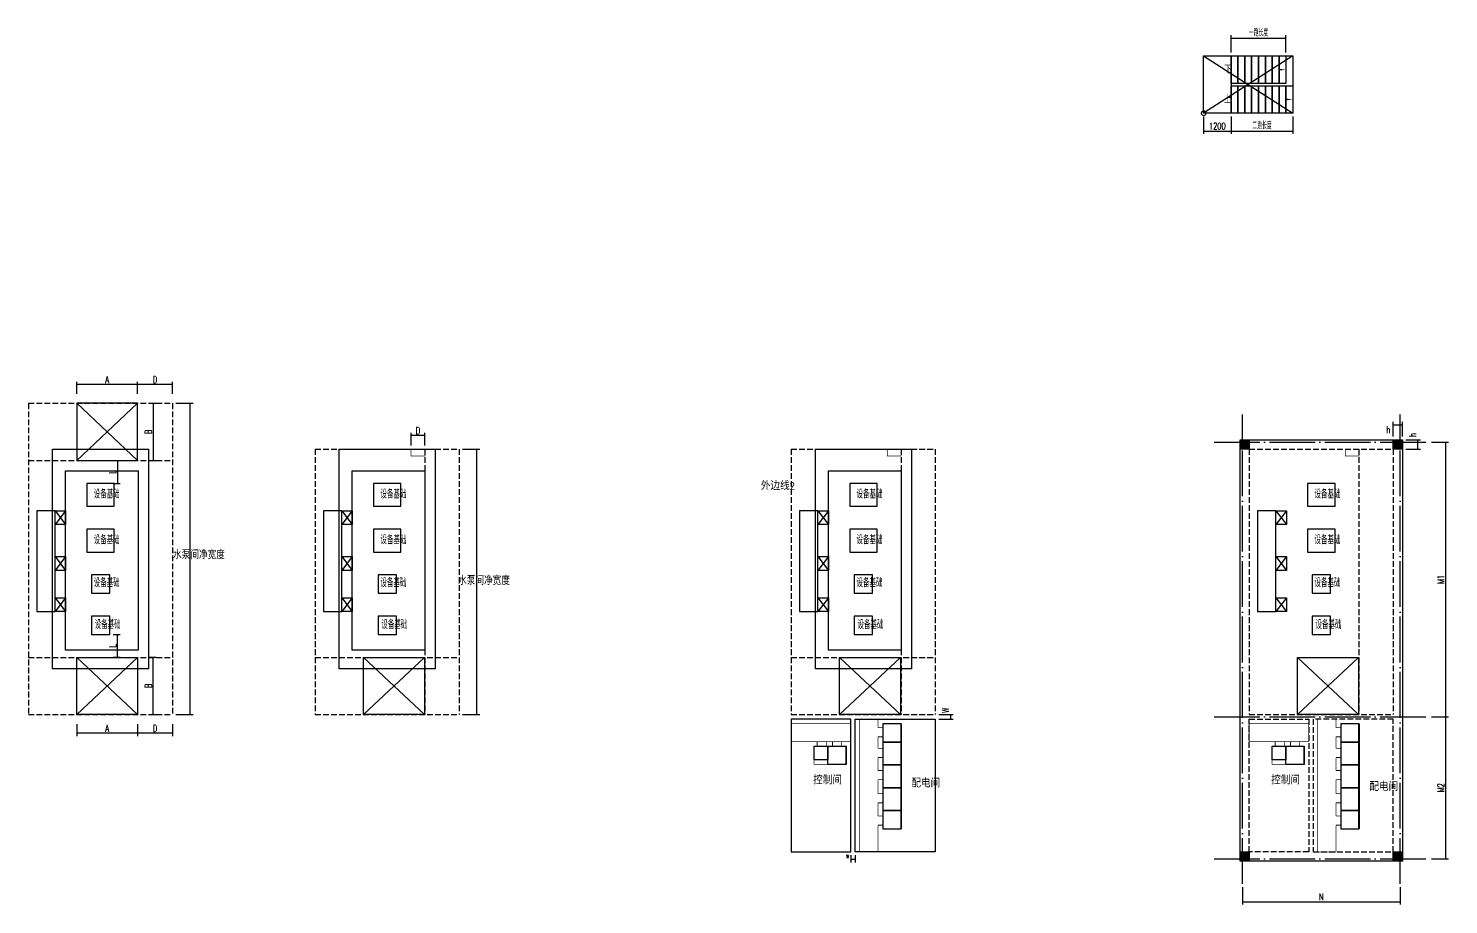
# Model space of a CAD drawing. Header units: millimetres. Extents: x 1742399 to 4898386, y 2481636 to 5226310.
# Drawn here: x 2489172 to 2551280, y 2655277 to 2693563 of the extents above; entities that cross this region are included whole.
import ezdxf

# ---------------------------------------------------------------- set-up
doc = ezdxf.new("R2010")
doc.units = ezdxf.units.MM
doc.header["$LTSCALE"] = 1000
doc.linetypes.add('DASH', pattern=[0.35, 0.25, -0.1])
doc.linetypes.add('DOTE', pattern=[2.42, 2, -0.2, 0.02, -0.2])
for name, color, linetype in [('COLUMN', 4, 'Continuous'), ('DOTE', 1, 'DOTE'), ('E-电缆沟', 2, 'Continuous'), ('E-箱柜', 3, 'Continuous'), ('JD-设备', 1, 'Continuous'), ('PUB_DIM', 3, 'Continuous'), ('STAIR', 2, 'Continuous'), ('YHG_填充', 8, 'Continuous'), ('YHJ_剖面_梁板', 4, 'Continuous'), ('YHJ_引出、索引', 3, 'Continuous'), ('YHJ_立面_墙线中', 2, 'Continuous'), ('剖面_临时开挖放坡线', 4, 'Continuous'), ('控制间轮廓', 7, 'Continuous'), ('电缆沟', 7, 'Continuous'), ('轮廓线', 2, 'Continuous'), ('配电间轮廓', 7, 'Continuous')]:
    doc.layers.add(name, color=color, linetype=linetype)
doc.layers.add('管', color=1, linetype='Continuous', lineweight=30)
doc.styles.add('_TCH_DIM', font='SIMPLEX', dxfattribs={"bigfont": 'GBCBIG'})
doc.styles.add('_TCH_DIM_T3', font='SIMPLEX', dxfattribs={"width": 0.705882, "bigfont": 'GBCBIG'})
doc.styles.add('tssdeng', font='tssdeng.shx', dxfattribs={"width": 0.7, "bigfont": 'hztxt.shx'})
doc.dimstyles.new('_TCH_ARCH&&50', dxfattribs={"dimtxt": 148.75, "dimasz": 50, "dimexe": 125, "dimexo": 150, "dimgap": 63.125, "dimtad": 1, "dimdec": 0, "dimzin": 0, "dimdsep": 46, "dimtxsty": '_TCH_DIM_T3', "dimblk": 'ARCHTICK', "dimcen": 0.09, "dimclrt": 7, "dimazin": 2, "dimtfac": 1, "dimtdec": 0, "dimtix": 1, "dimtmove": 2, "dimatfit": 3, "dimfxl": 75, "dimtolj": 1, "dimtzin": 0, "dimarcsym": 0})

# ---------------------------------------------------------------- blocks, each defined once
blk = doc.blocks.new('_ArchTick')
at = {"color": 0, "linetype": 'ByBlock', "const_width": 0.4}
blk.add_lwpolyline([(-0.5, -0.5), (0.5, 0.5)], dxfattribs=at)
blk = doc.blocks.new('*D886')
at = {"layer": 'Defpoints', "color": 0, "transparency": 16777216}
for p in [(2492726, 2667081), (2493066, 2667081), (2492726, 2666081)]:
    blk.add_point(p, dxfattribs=at)
at = {"layer": 'PUB_DIM', "color": 0, "lineweight": -2, "transparency": 16777216}
for p, q in [((2492876, 2667081), (2493191, 2667081)), ((2493066, 2666081), (2493066, 2667081)), ((2492876, 2666081), (2493191, 2666081))]:
    blk.add_line(p, q, dxfattribs=at)
at = {"layer": 'PUB_DIM', "color": 0, "lineweight": -2, "transparency": 16777216, "xscale": 50, "yscale": 50, "zscale": 50}
for p, rotation in [((2493066, 2667081), 90), ((2493066, 2666081), 270)]:
    blk.add_blockref('_ArchTick', p, dxfattribs=dict(at, rotation=rotation))
at = {"layer": 'PUB_DIM', "color": 7, "transparency": 16777216, "insert": (2492853, 2666581), "char_height": 300, "width": 60, "attachment_point": 5, "rotation": 90, "style": '_TCH_DIM_T3'}
blk.add_mtext('\\A1;L', dxfattribs=at)
blk = doc.blocks.new('*D887')
at = {"layer": 'Defpoints', "color": 0, "transparency": 16777216}
for p in [(2494291, 2666081), (2494631, 2666081), (2494291, 2663581)]:
    blk.add_point(p, dxfattribs=at)
at = {"layer": 'PUB_DIM', "color": 0, "lineweight": -2, "transparency": 16777216}
for p, q in [((2494441, 2666081), (2494756, 2666081)), ((2494631, 2663581), (2494631, 2666081)), ((2494441, 2663581), (2494756, 2663581))]:
    blk.add_line(p, q, dxfattribs=at)
at = {"layer": 'PUB_DIM', "color": 0, "lineweight": -2, "transparency": 16777216, "xscale": 50, "yscale": 50, "zscale": 50}
for p, rotation in [((2494631, 2666081), 90), ((2494631, 2663581), 270)]:
    blk.add_blockref('_ArchTick', p, dxfattribs=dict(at, rotation=rotation))
at = {"layer": 'PUB_DIM', "color": 7, "transparency": 16777216, "insert": (2494418, 2664831), "char_height": 300, "width": 60, "attachment_point": 5, "rotation": 90, "style": '_TCH_DIM_T3'}
blk.add_mtext('\\A1;B ', dxfattribs=at)
blk = doc.blocks.new('*D884')
at = {"layer": 'Defpoints', "color": 0, "transparency": 16777216}
for p in [(2493949, 2663314), (2495472, 2663314), (2493949, 2662764)]:
    blk.add_point(p, dxfattribs=at)
at = {"layer": 'PUB_DIM', "color": 0, "lineweight": -2, "transparency": 16777216}
for p, q in [((2493949, 2663164), (2493949, 2662639)), ((2495472, 2662764), (2493949, 2662764)), ((2495472, 2663164), (2495472, 2662639))]:
    blk.add_line(p, q, dxfattribs=at)
at = {"layer": 'PUB_DIM', "color": 0, "lineweight": -2, "transparency": 16777216, "xscale": 50, "yscale": 50, "zscale": 50}
for p, rotation in [((2493949, 2662764), 180.0000000000526), ((2495472, 2662764), 5.259792601464142e-11)]:
    blk.add_blockref('_ArchTick', p, dxfattribs=dict(at, rotation=rotation))
at = {"layer": 'PUB_DIM', "color": 7, "transparency": 16777216, "insert": (2494710, 2662977), "char_height": 300, "width": 262.18, "attachment_point": 5, "style": '_TCH_DIM_T3'}
blk.add_mtext('\\A1;D', dxfattribs=at)
blk = doc.blocks.new('*D885')
at = {"layer": 'Defpoints', "color": 0, "transparency": 16777216}
for p in [(2491286, 2663314), (2493949, 2663314), (2491286, 2662764)]:
    blk.add_point(p, dxfattribs=at)
at = {"layer": 'PUB_DIM', "color": 0, "lineweight": -2, "transparency": 16777216}
for p, q in [((2491286, 2663164), (2491286, 2662639)), ((2493949, 2662764), (2491286, 2662764)), ((2493949, 2663164), (2493949, 2662639))]:
    blk.add_line(p, q, dxfattribs=at)
at = {"layer": 'PUB_DIM', "color": 0, "lineweight": -2, "transparency": 16777216, "xscale": 50, "yscale": 50, "zscale": 50}
for p, rotation in [((2491286, 2662764), 180.0000000000201), ((2493949, 2662764), 2.006395050102583e-11)]:
    blk.add_blockref('_ArchTick', p, dxfattribs=dict(at, rotation=rotation))
at = {"layer": 'PUB_DIM', "color": 7, "transparency": 16777216, "insert": (2492617, 2662977), "char_height": 300, "width": 262.18, "attachment_point": 5, "style": '_TCH_DIM_T3'}
blk.add_mtext('\\A1;A', dxfattribs=at)
blk = doc.blocks.new('*D888')
at = {"layer": 'Defpoints', "color": 0, "transparency": 16777216}
for p in [(2492726, 2674681), (2492726, 2673681), (2493066, 2673681)]:
    blk.add_point(p, dxfattribs=at)
at = {"layer": 'PUB_DIM', "color": 0, "lineweight": -2, "transparency": 16777216}
for p, q in [((2492876, 2674681), (2493191, 2674681)), ((2493066, 2674681), (2493066, 2673681)), ((2492876, 2673681), (2493191, 2673681))]:
    blk.add_line(p, q, dxfattribs=at)
at = {"layer": 'PUB_DIM', "color": 0, "lineweight": -2, "transparency": 16777216, "xscale": 50, "yscale": 50, "zscale": 50}
for p, rotation in [((2493066, 2674681), 90), ((2493066, 2673681), 270)]:
    blk.add_blockref('_ArchTick', p, dxfattribs=dict(at, rotation=rotation))
at = {"layer": 'PUB_DIM', "color": 7, "transparency": 16777216, "insert": (2492853, 2674181), "char_height": 300, "width": 60, "attachment_point": 5, "rotation": 90, "style": '_TCH_DIM_T3'}
blk.add_mtext('\\A1;L', dxfattribs=at)
blk = doc.blocks.new('*D889')
at = {"layer": 'Defpoints', "color": 0, "transparency": 16777216}
for p in [(2494291, 2677181), (2494291, 2674681), (2494631, 2674681)]:
    blk.add_point(p, dxfattribs=at)
at = {"layer": 'PUB_DIM', "color": 0, "lineweight": -2, "transparency": 16777216}
for p, q in [((2494441, 2677181), (2494756, 2677181)), ((2494631, 2677181), (2494631, 2674681)), ((2494441, 2674681), (2494756, 2674681))]:
    blk.add_line(p, q, dxfattribs=at)
at = {"layer": 'PUB_DIM', "color": 0, "lineweight": -2, "transparency": 16777216, "xscale": 50, "yscale": 50, "zscale": 50}
for p, rotation in [((2494631, 2677181), 90), ((2494631, 2674681), 270)]:
    blk.add_blockref('_ArchTick', p, dxfattribs=dict(at, rotation=rotation))
at = {"layer": 'PUB_DIM', "color": 7, "transparency": 16777216, "insert": (2494418, 2675931), "char_height": 300, "width": 60, "attachment_point": 5, "rotation": 90, "style": '_TCH_DIM_T3'}
blk.add_mtext('\\A1;B ', dxfattribs=at)
blk = doc.blocks.new('*D890')
at = {"layer": 'Defpoints', "color": 0, "transparency": 16777216}
for p in [(2493949, 2677997), (2493949, 2677447), (2495472, 2677447)]:
    blk.add_point(p, dxfattribs=at)
at = {"layer": 'PUB_DIM', "color": 0, "lineweight": -2, "transparency": 16777216}
for p, q in [((2493949, 2677597), (2493949, 2678122)), ((2495472, 2677997), (2493949, 2677997)), ((2495472, 2677597), (2495472, 2678122))]:
    blk.add_line(p, q, dxfattribs=at)
at = {"layer": 'PUB_DIM', "color": 0, "lineweight": -2, "transparency": 16777216, "xscale": 50, "yscale": 50, "zscale": 50}
for p, rotation in [((2493949, 2677997), 179.9999999999474), ((2495472, 2677997), 359.9999999999475)]:
    blk.add_blockref('_ArchTick', p, dxfattribs=dict(at, rotation=rotation))
at = {"layer": 'PUB_DIM', "color": 7, "transparency": 16777216, "insert": (2494710, 2678211), "char_height": 300, "width": 262.18, "attachment_point": 5, "style": '_TCH_DIM_T3'}
blk.add_mtext('\\A1;D', dxfattribs=at)
blk = doc.blocks.new('*D891')
at = {"layer": 'Defpoints', "color": 0, "transparency": 16777216}
for p in [(2491286, 2677997), (2491286, 2677447), (2493949, 2677447)]:
    blk.add_point(p, dxfattribs=at)
at = {"layer": 'PUB_DIM', "color": 0, "lineweight": -2, "transparency": 16777216}
for p, q in [((2491286, 2677597), (2491286, 2678122)), ((2493949, 2677997), (2491286, 2677997)), ((2493949, 2677597), (2493949, 2678122))]:
    blk.add_line(p, q, dxfattribs=at)
at = {"layer": 'PUB_DIM', "color": 0, "lineweight": -2, "transparency": 16777216, "xscale": 50, "yscale": 50, "zscale": 50}
for p, rotation in [((2491286, 2677997), 179.99999999998), ((2493949, 2677997), 359.9999999999799)]:
    blk.add_blockref('_ArchTick', p, dxfattribs=dict(at, rotation=rotation))
at = {"layer": 'PUB_DIM', "color": 7, "transparency": 16777216, "insert": (2492617, 2678211), "char_height": 300, "width": 262.18, "attachment_point": 5, "style": '_TCH_DIM_T3'}
blk.add_mtext('\\A1;A', dxfattribs=at)
blk = doc.blocks.new('*D892')
at = {"layer": 'Defpoints', "color": 0, "transparency": 16777216}
for p in [(2505910, 2675772), (2505910, 2675181), (2506510, 2675181)]:
    blk.add_point(p, dxfattribs=at)
at = {"layer": 'PUB_DIM', "color": 0, "lineweight": -2, "transparency": 16777216}
for p, q in [((2505910, 2675331), (2505910, 2675897)), ((2506510, 2675772), (2505910, 2675772)), ((2506510, 2675331), (2506510, 2675897))]:
    blk.add_line(p, q, dxfattribs=at)
at = {"layer": 'PUB_DIM', "color": 0, "lineweight": -2, "transparency": 16777216, "xscale": 50, "yscale": 50, "zscale": 50, "rotation": 180}
blk.add_blockref('_ArchTick', (2505910, 2675772), dxfattribs=at)
at = {"layer": 'PUB_DIM', "color": 0, "lineweight": -2, "transparency": 16777216, "xscale": 50, "yscale": 50, "zscale": 50}
blk.add_blockref('_ArchTick', (2506510, 2675772), dxfattribs=at)
at = {"layer": 'PUB_DIM', "color": 7, "transparency": 16777216, "insert": (2506210, 2675985), "char_height": 300, "width": 262.18, "attachment_point": 5, "style": '_TCH_DIM_T3'}
blk.add_mtext('\\A1;D', dxfattribs=at)
blk = doc.blocks.new('*D893')
at = {"layer": 'Defpoints', "color": 0, "transparency": 16777216}
for p in [(2495472, 2677181), (2496251, 2677181), (2495472, 2663581)]:
    blk.add_point(p, dxfattribs=at)
at = {"layer": 'PUB_DIM', "color": 0, "lineweight": -2, "transparency": 16777216}
for p, q in [((2495622, 2677181), (2496376, 2677181)), ((2496251, 2663581), (2496251, 2677181)), ((2495622, 2663581), (2496376, 2663581))]:
    blk.add_line(p, q, dxfattribs=at)
at = {"layer": 'PUB_DIM', "color": 0, "lineweight": -2, "transparency": 16777216, "xscale": 50, "yscale": 50, "zscale": 50}
for p, rotation in [((2496251, 2677181), 90), ((2496251, 2663581), 270)]:
    blk.add_blockref('_ArchTick', p, dxfattribs=dict(at, rotation=rotation))
blk = doc.blocks.new('*D894')
at = {"layer": 'Defpoints', "color": 0, "transparency": 16777216}
for p in [(2508010, 2675181), (2508788, 2675181), (2508010, 2663581)]:
    blk.add_point(p, dxfattribs=at)
at = {"layer": 'PUB_DIM', "color": 0, "lineweight": -2, "transparency": 16777216}
for p, q in [((2508160, 2675181), (2508913, 2675181)), ((2508788, 2663581), (2508788, 2675181)), ((2508160, 2663581), (2508913, 2663581))]:
    blk.add_line(p, q, dxfattribs=at)
at = {"layer": 'PUB_DIM', "color": 0, "lineweight": -2, "transparency": 16777216, "xscale": 50, "yscale": 50, "zscale": 50}
for p, rotation in [((2508788, 2675181), 90), ((2508788, 2663581), 270)]:
    blk.add_blockref('_ArchTick', p, dxfattribs=dict(at, rotation=rotation))
blk = doc.blocks.new('*D895')
at = {"layer": 'Defpoints', "color": 0, "transparency": 16777216}
for p in [(2528833, 2663581), (2528833, 2663381), (2529493, 2663381)]:
    blk.add_point(p, dxfattribs=at)
at = {"layer": 'PUB_DIM', "color": 0, "lineweight": -2, "transparency": 16777216}
for p, q in [((2528983, 2663581), (2529618, 2663581)), ((2528983, 2663381), (2529618, 2663381)), ((2529493, 2663581), (2529493, 2663381))]:
    blk.add_line(p, q, dxfattribs=at)
at = {"layer": 'PUB_DIM', "color": 0, "lineweight": -2, "transparency": 16777216, "xscale": 50, "yscale": 50, "zscale": 50}
for p, rotation in [((2529493, 2663581), 90), ((2529493, 2663381), 270)]:
    blk.add_blockref('_ArchTick', p, dxfattribs=dict(at, rotation=rotation))
at = {"layer": 'PUB_DIM', "color": 7, "transparency": 16777216, "insert": (2529280, 2663766), "char_height": 300, "width": 60, "attachment_point": 5, "rotation": 90, "style": '_TCH_DIM_T3'}
blk.add_mtext('\\A1;W ', dxfattribs=at)
blk = doc.blocks.new('werwqr')
at = {"layer": 'YHJ_剖面_梁板'}
h = blk.add_hatch(color=8, dxfattribs=at)
h.dxf.hatch_style = 1
h.paths.add_polyline_path([(2199479, 2638216), (2199479, 2638616), (2199079, 2638616), (2199079, 2638216)])
at = {"layer": 'COLUMN'}
blk.add_lwpolyline([(2199479, 2638216), (2199079, 2638216), (2199079, 2638616), (2199479, 2638616)], close=True, dxfattribs=at)
blk = doc.blocks.new('*D897')
at = {"layer": 'Defpoints', "color": 0, "transparency": 16777216}
for p in [(2549261, 2675581), (2549261, 2675181), (2549921, 2675181)]:
    blk.add_point(p, dxfattribs=at)
at = {"layer": 'PUB_DIM', "color": 0, "lineweight": -2, "transparency": 16777216}
for p, q in [((2549411, 2675581), (2550046, 2675581)), ((2549411, 2675181), (2550046, 2675181)), ((2549921, 2675581), (2549921, 2675181))]:
    blk.add_line(p, q, dxfattribs=at)
at = {"layer": 'PUB_DIM', "color": 0, "lineweight": -2, "transparency": 16777216, "xscale": 50, "yscale": 50, "zscale": 50}
for p, rotation in [((2549921, 2675581), 90), ((2549921, 2675181), 270)]:
    blk.add_blockref('_ArchTick', p, dxfattribs=dict(at, rotation=rotation))
at = {"layer": 'PUB_DIM', "color": 7, "transparency": 16777216, "insert": (2549708, 2675791), "char_height": 300, "width": 60, "attachment_point": 5, "rotation": 90, "style": '_TCH_DIM_T3'}
blk.add_mtext('\\A1;h ', dxfattribs=at)
blk = doc.blocks.new('*D898')
at = {"layer": 'Defpoints', "color": 0, "transparency": 16777216}
for p in [(2549261, 2676241), (2548861, 2675581), (2549261, 2675581)]:
    blk.add_point(p, dxfattribs=at)
at = {"layer": 'PUB_DIM', "color": 0, "lineweight": -2, "transparency": 16777216}
for p, q in [((2548861, 2675731), (2548861, 2676366)), ((2549261, 2675731), (2549261, 2676366)), ((2548861, 2676241), (2549261, 2676241))]:
    blk.add_line(p, q, dxfattribs=at)
at = {"layer": 'PUB_DIM', "color": 0, "lineweight": -2, "transparency": 16777216, "xscale": 50, "yscale": 50, "zscale": 50, "rotation": 180}
blk.add_blockref('_ArchTick', (2548861, 2676241), dxfattribs=at)
at = {"layer": 'PUB_DIM', "color": 0, "lineweight": -2, "transparency": 16777216, "xscale": 50, "yscale": 50, "zscale": 50}
blk.add_blockref('_ArchTick', (2549261, 2676241), dxfattribs=at)
at = {"layer": 'PUB_DIM', "color": 7, "transparency": 16777216, "insert": (2548650, 2676028), "char_height": 300, "width": 60, "attachment_point": 5, "style": '_TCH_DIM_T3'}
blk.add_mtext('\\A1;h ', dxfattribs=at)
blk = doc.blocks.new('*D899')
at = {"layer": 'Defpoints', "color": 0, "transparency": 16777216}
for p in [(2550377, 2675481), (2551155, 2675481), (2550377, 2663481)]:
    blk.add_point(p, dxfattribs=at)
at = {"layer": 'PUB_DIM', "color": 0, "lineweight": -2, "transparency": 16777216}
for p, q in [((2550527, 2675481), (2551280, 2675481)), ((2551155, 2663481), (2551155, 2675481)), ((2550527, 2663481), (2551280, 2663481))]:
    blk.add_line(p, q, dxfattribs=at)
at = {"layer": 'PUB_DIM', "color": 0, "lineweight": -2, "transparency": 16777216, "xscale": 50, "yscale": 50, "zscale": 50}
for p, rotation in [((2551155, 2675481), 90), ((2551155, 2663481), 270)]:
    blk.add_blockref('_ArchTick', p, dxfattribs=dict(at, rotation=rotation))
at = {"layer": 'PUB_DIM', "color": 7, "transparency": 16777216, "insert": (2550942, 2669481), "char_height": 300, "attachment_point": 5, "rotation": 90, "style": '_TCH_DIM_T3'}
blk.add_mtext('\\A1;M1', dxfattribs=at)
blk = doc.blocks.new('*D900')
at = {"layer": 'Defpoints', "color": 0, "transparency": 16777216}
for p in [(2550377, 2663481), (2551155, 2663481), (2550377, 2657281)]:
    blk.add_point(p, dxfattribs=at)
at = {"layer": 'PUB_DIM', "color": 0, "lineweight": -2, "transparency": 16777216}
for p, q in [((2550527, 2663481), (2551280, 2663481)), ((2551155, 2657281), (2551155, 2663481)), ((2550527, 2657281), (2551280, 2657281))]:
    blk.add_line(p, q, dxfattribs=at)
at = {"layer": 'PUB_DIM', "color": 0, "lineweight": -2, "transparency": 16777216, "xscale": 50, "yscale": 50, "zscale": 50}
for p, rotation in [((2551155, 2663481), 90), ((2551155, 2657281), 270)]:
    blk.add_blockref('_ArchTick', p, dxfattribs=dict(at, rotation=rotation))
at = {"layer": 'PUB_DIM', "color": 7, "transparency": 16777216, "insert": (2550942, 2660381), "char_height": 300, "attachment_point": 5, "rotation": 90, "style": '_TCH_DIM_T3'}
blk.add_mtext('\\A1;M2', dxfattribs=at)
blk = doc.blocks.new('*D901')
at = {"layer": 'Defpoints', "color": 0, "transparency": 16777216}
for p in [(2542261, 2656181), (2549161, 2656181), (2549161, 2655402)]:
    blk.add_point(p, dxfattribs=at)
at = {"layer": 'PUB_DIM', "color": 0, "lineweight": -2, "transparency": 16777216}
for p, q in [((2542261, 2656031), (2542261, 2655277)), ((2549161, 2656031), (2549161, 2655277)), ((2542261, 2655402), (2549161, 2655402))]:
    blk.add_line(p, q, dxfattribs=at)
at = {"layer": 'PUB_DIM', "color": 0, "lineweight": -2, "transparency": 16777216, "xscale": 50, "yscale": 50, "zscale": 50, "rotation": 180}
blk.add_blockref('_ArchTick', (2542261, 2655402), dxfattribs=at)
at = {"layer": 'PUB_DIM', "color": 0, "lineweight": -2, "transparency": 16777216, "xscale": 50, "yscale": 50, "zscale": 50}
blk.add_blockref('_ArchTick', (2549161, 2655402), dxfattribs=at)
at = {"layer": 'PUB_DIM', "color": 7, "transparency": 16777216, "insert": (2545711, 2655615), "char_height": 300, "attachment_point": 5, "style": '_TCH_DIM_T3'}
blk.add_mtext('\\A1;N', dxfattribs=at)
blk = doc.blocks.new('*D923')
at = {"layer": 'Defpoints', "color": 0, "transparency": 16777216}
for p in [(2525133, 2657581), (2525133, 2657241), (2525333, 2657581)]:
    blk.add_point(p, dxfattribs=at)
at = {"layer": 'PUB_DIM', "color": 0, "lineweight": -2, "transparency": 16777216}
for p, q in [((2525133, 2657431), (2525133, 2657116)), ((2525333, 2657241), (2525133, 2657241)), ((2525333, 2657431), (2525333, 2657116))]:
    blk.add_line(p, q, dxfattribs=at)
at = {"layer": 'PUB_DIM', "color": 0, "lineweight": -2, "transparency": 16777216, "xscale": 50, "yscale": 50, "zscale": 50}
for p, rotation in [((2525133, 2657241), 180.000000000667), ((2525333, 2657241), 6.669864660580059e-10)]:
    blk.add_blockref('_ArchTick', p, dxfattribs=dict(at, rotation=rotation))
at = {"layer": 'PUB_DIM', "color": 7, "transparency": 16777216, "insert": (2525000, 2657378), "char_height": 148.8, "attachment_point": 5, "style": '_TCH_DIM_T3'}
blk.add_mtext('\\A1;W', dxfattribs=at)
blk = doc.blocks.new('*U1035')
at = {"layer": 'STAIR'}
for points in [[(0, 2500), (1200, 2500), (1200, 0), (0, 0)], [(1200, 2500), (1500, 2500), (1500, 1300), (1200, 1300)], [(1500, 2500), (1800, 2500), (1800, 1300), (1500, 1300)], [(1800, 2500), (2100, 2500), (2100, 1300), (1800, 1300)], [(2100, 2500), (2400, 2500), (2400, 1300), (2100, 1300)], [(2400, 2500), (2700, 2500), (2700, 1300), (2400, 1300)], [(2700, 2500), (3000, 2500), (3000, 1300), (2700, 1300)], [(3000, 2500), (3300, 2500), (3300, 1300), (3000, 1300)], [(3300, 2500), (3600, 2500), (3600, 1300), (3300, 1300)], [(1200, 1200), (1500, 1200), (1500, 0), (1200, 0)], [(1500, 1200), (1800, 1200), (1800, 0), (1500, 0)], [(1800, 1200), (2100, 1200), (2100, 0), (1800, 0)], [(2100, 1200), (2400, 1200), (2400, 0), (2100, 0)], [(2400, 1200), (2700, 1200), (2700, 0), (2400, 0)], [(2700, 1200), (3000, 1200), (3000, 0), (2700, 0)], [(3000, 1200), (3300, 1200), (3300, 0), (3000, 0)], [(3300, 1200), (3600, 1200), (3600, 0), (3300, 0)], [(3600, 1200), (3900, 1200), (3900, 0), (3600, 0)]]:
    blk.add_lwpolyline(points, close=True, dxfattribs=at)
for points in [[(1500, 2500), (1500, 1300)], [(1500, 1200), (1500, 0)]]:
    blk.add_lwpolyline(points, dxfattribs=at)
at = {"layer": 'YHJ_引出、索引'}
for points in [[(1200, 1900, 0, 0, 0), (3600, 1900, 0, 80, 0), (3300, 1900, 0, 0, 0)], [(1200, 600, 0, 0, 0), (3900, 600, 0, 80, 0), (3600, 600, 0, 0, 0)]]:
    blk.add_lwpolyline(points, format="xyseb", dxfattribs=at)
at = {"layer": 'YHJ_引出、索引', "color": 7, "style": '_TCH_DIM'}
for s, p in [('下', (905, 1725)), ('上', (886, 425))]:
    blk.add_text(s, height=338, dxfattribs=at).set_placement(p)
blk = doc.blocks.new('*D1036')
at = {"layer": 'Defpoints', "color": 0, "transparency": 16777216}
for p in [(2540567, 2689859), (2541767, 2689859), (2541767, 2689080)]:
    blk.add_point(p, dxfattribs=at)
at = {"layer": 'PUB_DIM', "color": 0, "lineweight": -2, "transparency": 16777216}
for p, q in [((2540567, 2689709), (2540567, 2688955)), ((2541767, 2689709), (2541767, 2688955)), ((2540567, 2689080), (2541767, 2689080))]:
    blk.add_line(p, q, dxfattribs=at)
at = {"layer": 'PUB_DIM', "color": 0, "lineweight": -2, "transparency": 16777216, "xscale": 50, "yscale": 50, "zscale": 50, "rotation": 180}
blk.add_blockref('_ArchTick', (2540567, 2689080), dxfattribs=at)
at = {"layer": 'PUB_DIM', "color": 0, "lineweight": -2, "transparency": 16777216, "xscale": 50, "yscale": 50, "zscale": 50}
blk.add_blockref('_ArchTick', (2541767, 2689080), dxfattribs=at)
at = {"layer": 'PUB_DIM', "color": 7, "transparency": 16777216, "insert": (2541167, 2689294), "char_height": 300, "attachment_point": 5, "style": '_TCH_DIM_T3'}
blk.add_mtext('\\A1;1200', dxfattribs=at)
blk = doc.blocks.new('*D1037')
at = {"layer": 'Defpoints', "color": 0, "transparency": 16777216}
for p in [(2541767, 2689859), (2544467, 2689859), (2544467, 2689080)]:
    blk.add_point(p, dxfattribs=at)
at = {"layer": 'PUB_DIM', "color": 0, "lineweight": -2, "transparency": 16777216}
for p, q in [((2541767, 2689709), (2541767, 2688955)), ((2544467, 2689709), (2544467, 2688955)), ((2541767, 2689080), (2544467, 2689080))]:
    blk.add_line(p, q, dxfattribs=at)
at = {"layer": 'PUB_DIM', "color": 0, "lineweight": -2, "transparency": 16777216, "xscale": 50, "yscale": 50, "zscale": 50, "rotation": 180}
blk.add_blockref('_ArchTick', (2541767, 2689080), dxfattribs=at)
at = {"layer": 'PUB_DIM', "color": 0, "lineweight": -2, "transparency": 16777216, "xscale": 50, "yscale": 50, "zscale": 50}
blk.add_blockref('_ArchTick', (2544467, 2689080), dxfattribs=at)
at = {"layer": 'PUB_DIM', "color": 7, "transparency": 16777216, "insert": (2543117, 2689308), "char_height": 300, "attachment_point": 5, "style": '_TCH_DIM_T3'}
blk.add_mtext('\\A1;二跑长度', dxfattribs=at)
blk = doc.blocks.new('*D1038')
at = {"layer": 'Defpoints', "color": 0, "transparency": 16777216}
for p in [(2544167, 2693138), (2541767, 2692359), (2544167, 2692359)]:
    blk.add_point(p, dxfattribs=at)
at = {"layer": 'PUB_DIM', "color": 0, "lineweight": -2, "transparency": 16777216}
for p, q in [((2541767, 2692509), (2541767, 2693263)), ((2541767, 2693138), (2544167, 2693138)), ((2544167, 2692509), (2544167, 2693263))]:
    blk.add_line(p, q, dxfattribs=at)
at = {"layer": 'PUB_DIM', "color": 0, "lineweight": -2, "transparency": 16777216, "xscale": 50, "yscale": 50, "zscale": 50, "rotation": 180}
blk.add_blockref('_ArchTick', (2541767, 2693138), dxfattribs=at)
at = {"layer": 'PUB_DIM', "color": 0, "lineweight": -2, "transparency": 16777216, "xscale": 50, "yscale": 50, "zscale": 50}
blk.add_blockref('_ArchTick', (2544167, 2693138), dxfattribs=at)
at = {"layer": 'PUB_DIM', "color": 7, "transparency": 16777216, "insert": (2542967, 2693366), "char_height": 300, "attachment_point": 5, "style": '_TCH_DIM_T3'}
blk.add_mtext('\\A1;一跑长度', dxfattribs=at)

msp = doc.modelspace()

# ---------------------------------------------------------------- linework, layer by layer
at = {"layer": 'DOTE'}
for p, q in [((2542261, 2656180.5), (2542261, 2676698.2)), ((2549161, 2656180.5), (2549161, 2676698.2))]:
    msp.add_line(p, q, dxfattribs=at)
for points in [[(2541026.8, 2675480.5), (2550376.6, 2675480.5)], [(2541026.8, 2663480.5), (2550376.6, 2663480.5)], [(2541026.8, 2657280.5), (2550376.6, 2657280.5)]]:
    msp.add_lwpolyline(points, dxfattribs=at)
at = {"layer": 'E-电缆沟', "const_width": 35}
for points in [[(2525524.8, 2663380.5), (2525524.8, 2662807.8)], [(2526324.8, 2663380.5), (2526324.8, 2663007.8)], [(2545552.5, 2663380.5), (2545552.5, 2662807.8)], [(2546352.5, 2663380.5), (2546352.5, 2663007.8)], [(2525133.2, 2663197.7), (2522533.2, 2663197.7)], [(2522533.2, 2663197.7), (2522533.2, 2662397.7)], [(2525133.2, 2663197.7), (2525133.2, 2662397.7)], [(2525524.8, 2662807.8), (2525524.8, 2661902.4)], [(2526554.3, 2663007.8), (2526324.8, 2663007.8)], [(2526554.3, 2662607.8), (2526324.8, 2662607.8)], [(2526324.8, 2662607.8), (2526324.8, 2662102.4)], [(2526554.3, 2663180.3), (2526554.3, 2663007.8)], [(2526554.3, 2663180.3), (2527354.3, 2663180.3)], [(2526554.3, 2662607.8), (2526554.3, 2662102.4)], [(2527354.3, 2663180.3), (2527354.3, 2662807.8)], [(2527354.3, 2662807.8), (2527354.3, 2661902.4)], [(2545161, 2663197.7), (2542561, 2663197.7)], [(2542561, 2663197.7), (2542561, 2662397.7)], [(2545161, 2663197.7), (2545161, 2662397.7)], [(2545552.5, 2662807.8), (2545552.5, 2661902.4)], [(2546582, 2663007.8), (2546352.5, 2663007.8)], [(2546582, 2662607.8), (2546352.5, 2662607.8)], [(2546352.5, 2662607.8), (2546352.5, 2662102.4)], [(2546582, 2663180.3), (2546582, 2663007.8)], [(2546582, 2663180.3), (2547382, 2663180.3)], [(2546582, 2662607.8), (2546582, 2662102.4)], [(2547382, 2663180.3), (2547382, 2662807.8)], [(2547382, 2662807.8), (2547382, 2661902.4)], [(2525133.2, 2662397.7), (2522533.2, 2662397.7)], [(2524921, 2662207.7), (2523526.7, 2662207.7)], [(2523526.7, 2662207.7), (2523526.7, 2661407.7)], [(2523666.5, 2662207), (2523666.5, 2662397.4)], [(2524066.5, 2662397.4), (2523666.5, 2662397.4)], [(2524066.5, 2662207), (2523666.5, 2662207)], [(2524066.5, 2662207), (2524066.5, 2662397.4)], [(2524339.6, 2662207), (2524339.6, 2662398.3)], [(2524739.6, 2662398.3), (2524339.6, 2662398.3)], [(2524739.6, 2662207), (2524339.6, 2662207)], [(2524739.6, 2662207), (2524739.6, 2662398.3)], [(2524921, 2662207.7), (2524921, 2661407.7)], [(2526554.3, 2662102.4), (2526324.8, 2662102.4)], [(2545161, 2662397.7), (2542561, 2662397.7)], [(2544948.8, 2662207.7), (2543554.5, 2662207.7)], [(2543554.5, 2662207.7), (2543554.5, 2661407.7)], [(2543694.3, 2662207), (2543694.3, 2662397.4)], [(2544094.3, 2662397.4), (2543694.3, 2662397.4)], [(2544094.3, 2662207), (2543694.3, 2662207)], [(2544094.3, 2662207), (2544094.3, 2662397.4)], [(2544367.3, 2662207), (2544367.3, 2662398.3)], [(2544767.3, 2662398.3), (2544367.3, 2662398.3)], [(2544767.3, 2662207), (2544367.3, 2662207)], [(2544767.3, 2662207), (2544767.3, 2662398.3)], [(2544948.8, 2662207.7), (2544948.8, 2661407.7)], [(2546582, 2662102.4), (2546352.5, 2662102.4)], [(2524921, 2661407.7), (2523526.7, 2661407.7)], [(2525524.8, 2661902.4), (2525524.8, 2660935.5)], [(2526554.3, 2661702.4), (2526324.8, 2661702.4)], [(2526324.8, 2661702.4), (2526324.8, 2661135.5)], [(2526554.3, 2661702.4), (2526554.3, 2661135.5)], [(2527354.3, 2661902.4), (2527354.3, 2660935.5)], [(2544948.8, 2661407.7), (2543554.5, 2661407.7)], [(2545552.5, 2661902.4), (2545552.5, 2660935.5)], [(2546582, 2661702.4), (2546352.5, 2661702.4)], [(2546352.5, 2661702.4), (2546352.5, 2661135.5)], [(2546582, 2661702.4), (2546582, 2661135.5)], [(2547382, 2661902.4), (2547382, 2660935.5)], [(2525524.8, 2660935.5), (2525524.8, 2659924)], [(2526554.3, 2661135.5), (2526324.8, 2661135.5)], [(2526324.8, 2660735.5), (2526324.8, 2660124)], [(2526554.3, 2660735.5), (2526324.8, 2660735.5)], [(2526554.3, 2660735.5), (2526554.3, 2660124)], [(2527354.3, 2660935.5), (2527354.3, 2659924)], [(2545552.5, 2660935.5), (2545552.5, 2659924)], [(2546582, 2661135.5), (2546352.5, 2661135.5)], [(2546352.5, 2660735.5), (2546352.5, 2660124)], [(2546582, 2660735.5), (2546352.5, 2660735.5)], [(2546582, 2660735.5), (2546582, 2660124)], [(2547382, 2660935.5), (2547382, 2659924)], [(2526554.3, 2660124), (2526324.8, 2660124)], [(2546582, 2660124), (2546352.5, 2660124)], [(2525524.8, 2659924), (2525524.8, 2658945.4)], [(2526554.3, 2659724), (2526324.8, 2659724)], [(2526324.8, 2659724), (2526324.8, 2659145.4)], [(2526554.3, 2659724), (2526554.3, 2659145.4)], [(2527354.3, 2659924), (2527354.3, 2658945.4)], [(2545552.5, 2659924), (2545552.5, 2658945.4)], [(2546582, 2659724), (2546352.5, 2659724)], [(2546352.5, 2659724), (2546352.5, 2659145.4)], [(2546582, 2659724), (2546582, 2659145.4)], [(2547382, 2659924), (2547382, 2658945.4)], [(2525524.8, 2658945.4), (2525524.8, 2657575.7)], [(2526554.3, 2659145.4), (2526324.8, 2659145.4)], [(2527354.3, 2658945.4), (2527354.3, 2658580.5)], [(2545552.5, 2658945.4), (2545552.5, 2657575.7)], [(2546582, 2659145.4), (2546352.5, 2659145.4)], [(2547382, 2658945.4), (2547382, 2658580.5)], [(2526554.3, 2658745.4), (2526324.8, 2658745.4)], [(2526324.8, 2658745.4), (2526324.8, 2657575.7)], [(2526554.3, 2658745.4), (2526554.3, 2658580.5)], [(2526554.3, 2658580.5), (2527354.3, 2658580.5)], [(2546582, 2658745.4), (2546352.5, 2658745.4)], [(2546352.5, 2658745.4), (2546352.5, 2657575.7)], [(2546582, 2658745.4), (2546582, 2658580.5)], [(2546582, 2658580.5), (2547382, 2658580.5)], [(2525524.8, 2657575.7), (2526324.8, 2657575.7)], [(2545552.5, 2657575.7), (2546352.5, 2657575.7)]]:
    msp.add_lwpolyline(points, dxfattribs=at)
at = {"layer": 'E-箱柜', "color": 3}
for points in [[(2526533.2, 2662380.5), (2527333.2, 2662380.5), (2527333.2, 2663180.5), (2526533.2, 2663180.5)], [(2546561, 2662380.5), (2547361, 2662380.5), (2547361, 2663180.5), (2546561, 2663180.5)], [(2524133.2, 2662197.7), (2524133.2, 2661597.7), (2523533.2, 2661597.7), (2523533.2, 2662197.7)], [(2524133.2, 2661397.7), (2524133.2, 2662197.7), (2524933.2, 2662197.7), (2524933.2, 2661397.7)], [(2526533.2, 2661380.5), (2527333.2, 2661380.5), (2527333.2, 2662380.5), (2526533.2, 2662380.5)], [(2544161, 2662197.7), (2544161, 2661597.7), (2543561, 2661597.7), (2543561, 2662197.7)], [(2544161, 2661397.7), (2544161, 2662197.7), (2544961, 2662197.7), (2544961, 2661397.7)], [(2546561, 2661380.5), (2547361, 2661380.5), (2547361, 2662380.5), (2546561, 2662380.5)], [(2526533.2, 2660380.5), (2527333.2, 2660380.5), (2527333.2, 2661380.5), (2526533.2, 2661380.5)], [(2546561, 2660380.5), (2547361, 2660380.5), (2547361, 2661380.5), (2546561, 2661380.5)], [(2526533.2, 2659380.5), (2527333.2, 2659380.5), (2527333.2, 2660380.5), (2526533.2, 2660380.5)], [(2546561, 2659380.5), (2547361, 2659380.5), (2547361, 2660380.5), (2546561, 2660380.5)], [(2526533.2, 2658580.5), (2527333.2, 2658580.5), (2527333.2, 2659380.5), (2526533.2, 2659380.5)], [(2546561, 2658580.5), (2547361, 2658580.5), (2547361, 2659380.5), (2546561, 2659380.5)]]:
    msp.add_lwpolyline(points, close=True, dxfattribs=at)
at = {"layer": 'JD-设备', "const_width": 50}
msp.add_lwpolyline([(2540468.5, 2689839.5, 67.4679338), (2540467.5, 2689845.4, 0.0148219)], format="xyb", close=True, dxfattribs=at)
at = {"layer": 'YHG_填充', "linetype": 'DASH'}
for points in [[(2489171.7, 2677180.5), (2489171.7, 2663580.5)], [(2489171.7, 2677180.5), (2495471.7, 2677180.5)], [(2495471.7, 2677180.5), (2495471.7, 2663580.5)], [(2501709.7, 2675180.5), (2501709.7, 2663580.5)], [(2501709.7, 2675180.5), (2508009.7, 2675180.5)], [(2506509.7, 2675180.5), (2506509.7, 2663580.5)], [(2508009.7, 2675180.5), (2508009.7, 2663580.5)], [(2522533.2, 2675180.5), (2522533.2, 2663580.5)], [(2522533.2, 2675180.5), (2528833.2, 2675180.5)], [(2527333.2, 2675180.5), (2527333.2, 2663580.5)], [(2528833.2, 2675180.5), (2528833.2, 2663580.5)], [(2542561, 2675180.5), (2542561, 2663580.5)], [(2542561, 2675180.5), (2548861, 2675180.5)], [(2547361, 2675180.5), (2547361, 2663580.5)], [(2548861, 2675180.5), (2548861, 2663580.5)], [(2489171.7, 2674680.5), (2495471.7, 2674680.5)], [(2489171.7, 2666080.5), (2495471.7, 2666080.5)], [(2501709.7, 2666080.5), (2508009.7, 2666080.5)], [(2522533.2, 2666080.5), (2528833.2, 2666080.5)], [(2489171.7, 2663580.5), (2495471.7, 2663580.5)], [(2501709.7, 2663580.5), (2508009.7, 2663580.5)], [(2522533.2, 2663580.5), (2528833.2, 2663580.5)], [(2542561, 2663580.5), (2548861, 2663580.5)]]:
    msp.add_lwpolyline(points, dxfattribs=at)
for points in [[(2542561, 2657580.5), (2542561, 2663380.5), (2545161, 2663380.5), (2545161, 2657580.5)], [(2548861, 2657580.5), (2548861, 2663380.5), (2545361, 2663380.5), (2545361, 2657580.5)]]:
    msp.add_lwpolyline(points, close=True, dxfattribs=at)
at = {"layer": 'YHJ_剖面_梁板'}
for points in [[(2491285.7, 2674680.5), (2493949.2, 2674680.5), (2493949.2, 2677180.5), (2491285.7, 2677180.5)], [(2492926.3, 2672680.5), (2492926.3, 2673680.5), (2491726.3, 2673680.5), (2491726.3, 2672680.5)], [(2505464.2, 2672680.5), (2505464.2, 2673680.5), (2504264.2, 2673680.5), (2504264.2, 2672680.5)], [(2526287.8, 2672680.5), (2526287.8, 2673680.5), (2525087.8, 2673680.5), (2525087.8, 2672680.5)], [(2546315.5, 2672680.5), (2546315.5, 2673680.5), (2545115.5, 2673680.5), (2545115.5, 2672680.5)], [(2490337.8, 2672480.5), (2489537.8, 2672480.5), (2489537.8, 2668080.5), (2490337.8, 2668080.5)], [(2490337.8, 2672480.5), (2490797.9, 2672480.5), (2490797.9, 2671880.5), (2490337.8, 2671880.5)], [(2502875.8, 2672480.5), (2502075.8, 2672480.5), (2502075.8, 2668080.5), (2502875.8, 2668080.5)], [(2502875.8, 2672480.5), (2503335.8, 2672480.5), (2503335.8, 2671880.5), (2502875.8, 2671880.5)], [(2523699.4, 2672480.5), (2522899.4, 2672480.5), (2522899.4, 2668080.5), (2523699.4, 2668080.5)], [(2523699.4, 2672480.5), (2524159.4, 2672480.5), (2524159.4, 2671880.5), (2523699.4, 2671880.5)], [(2543727.1, 2672480.5), (2542927.1, 2672480.5), (2542927.1, 2668080.5), (2543727.1, 2668080.5)], [(2543727.1, 2672480.5), (2544187.1, 2672480.5), (2544187.1, 2671880.5), (2543727.1, 2671880.5)], [(2492926.3, 2670680.5), (2492926.3, 2671680.5), (2491726.3, 2671680.5), (2491726.3, 2670680.5)], [(2505464.2, 2670680.5), (2505464.2, 2671680.5), (2504264.2, 2671680.5), (2504264.2, 2670680.5)], [(2526287.8, 2670680.5), (2526287.8, 2671680.5), (2525087.8, 2671680.5), (2525087.8, 2670680.5)], [(2546315.5, 2670680.5), (2546315.5, 2671680.5), (2545115.5, 2671680.5), (2545115.5, 2670680.5)], [(2490337.8, 2670480.5), (2490797.9, 2670480.5), (2490797.9, 2669880.5), (2490337.8, 2669880.5)], [(2502875.8, 2670480.5), (2503335.8, 2670480.5), (2503335.8, 2669880.5), (2502875.8, 2669880.5)], [(2523699.4, 2670480.5), (2524159.4, 2670480.5), (2524159.4, 2669880.5), (2523699.4, 2669880.5)], [(2543727.1, 2670480.5), (2544187.1, 2670480.5), (2544187.1, 2669880.5), (2543727.1, 2669880.5)], [(2492726.3, 2668880.5), (2492726.3, 2669680.5), (2491926.3, 2669680.5), (2491926.3, 2668880.5)], [(2505264.2, 2668880.5), (2505264.2, 2669680.5), (2504464.2, 2669680.5), (2504464.2, 2668880.5)], [(2526087.8, 2668880.5), (2526087.8, 2669680.5), (2525287.8, 2669680.5), (2525287.8, 2668880.5)], [(2546115.5, 2668880.5), (2546115.5, 2669680.5), (2545315.5, 2669680.5), (2545315.5, 2668880.5)], [(2490337.8, 2668680.5), (2490797.9, 2668680.5), (2490797.9, 2668080.5), (2490337.8, 2668080.5)], [(2502875.8, 2668680.5), (2503335.8, 2668680.5), (2503335.8, 2668080.5), (2502875.8, 2668080.5)], [(2523699.4, 2668680.5), (2524159.4, 2668680.5), (2524159.4, 2668080.5), (2523699.4, 2668080.5)], [(2543727.1, 2668680.5), (2544187.1, 2668680.5), (2544187.1, 2668080.5), (2543727.1, 2668080.5)], [(2492726.3, 2667080.5), (2492726.3, 2667880.5), (2491926.3, 2667880.5), (2491926.3, 2667080.5)], [(2505264.2, 2667080.5), (2505264.2, 2667880.5), (2504464.2, 2667880.5), (2504464.2, 2667080.5)], [(2526087.8, 2667080.5), (2526087.8, 2667880.5), (2525287.8, 2667880.5), (2525287.8, 2667080.5)], [(2546115.5, 2667080.5), (2546115.5, 2667880.5), (2545315.5, 2667880.5), (2545315.5, 2667080.5)], [(2491285.7, 2666080.5), (2493949.2, 2666080.5), (2493949.2, 2663580.5), (2491285.7, 2663580.5)], [(2503823.7, 2666080.5), (2506487.2, 2666080.5), (2506487.2, 2663580.5), (2503823.7, 2663580.5)], [(2524647.2, 2666080.5), (2527310.7, 2666080.5), (2527310.7, 2663580.5), (2524647.2, 2663580.5)], [(2544674.9, 2666080.5), (2547338.5, 2666080.5), (2547338.5, 2663580.5), (2544674.9, 2663580.5)]]:
    msp.add_lwpolyline(points, close=True, dxfattribs=at)
for points in [[(2493949.2, 2674680.5), (2491285.7, 2677180.5)], [(2491285.7, 2674680.5), (2493949.2, 2677180.5)], [(2490797.9, 2672480.5), (2490337.8, 2671880.5)], [(2490337.8, 2672480.5), (2490797.9, 2671880.5)], [(2503335.8, 2672480.5), (2502875.8, 2671880.5)], [(2502875.8, 2672480.5), (2503335.8, 2671880.5)], [(2524159.4, 2672480.5), (2523699.4, 2671880.5)], [(2523699.4, 2672480.5), (2524159.4, 2671880.5)], [(2544187.1, 2672480.5), (2543727.1, 2671880.5)], [(2543727.1, 2672480.5), (2544187.1, 2671880.5)], [(2490797.9, 2670480.5), (2490337.8, 2669880.5)], [(2490337.8, 2670480.5), (2490797.9, 2669880.5)], [(2503335.8, 2670480.5), (2502875.8, 2669880.5)], [(2502875.8, 2670480.5), (2503335.8, 2669880.5)], [(2524159.4, 2670480.5), (2523699.4, 2669880.5)], [(2523699.4, 2670480.5), (2524159.4, 2669880.5)], [(2544187.1, 2670480.5), (2543727.1, 2669880.5)], [(2543727.1, 2670480.5), (2544187.1, 2669880.5)], [(2490797.9, 2668680.5), (2490337.8, 2668080.5)], [(2490337.8, 2668680.5), (2490797.9, 2668080.5)], [(2503335.8, 2668680.5), (2502875.8, 2668080.5)], [(2502875.8, 2668680.5), (2503335.8, 2668080.5)], [(2524159.4, 2668680.5), (2523699.4, 2668080.5)], [(2523699.4, 2668680.5), (2524159.4, 2668080.5)], [(2544187.1, 2668680.5), (2543727.1, 2668080.5)], [(2543727.1, 2668680.5), (2544187.1, 2668080.5)], [(2493949.2, 2666080.5), (2491285.7, 2663580.5)], [(2491285.7, 2666080.5), (2493949.2, 2663580.5)], [(2506487.2, 2666080.5), (2503823.7, 2663580.5)], [(2503823.7, 2666080.5), (2506487.2, 2663580.5)], [(2527310.7, 2666080.5), (2524647.2, 2663580.5)], [(2524647.2, 2666080.5), (2527310.7, 2663580.5)], [(2547338.5, 2666080.5), (2544674.9, 2663580.5)], [(2544674.9, 2666080.5), (2547338.5, 2663580.5)]]:
    msp.add_lwpolyline(points, dxfattribs=at)
at = {"layer": 'YHJ_剖面_梁板', "color": 5}
for points in [[(2490226.3, 2675180.5), (2494426.3, 2675180.5), (2494426.3, 2665580.5), (2490226.3, 2665580.5)], [(2502764.2, 2675180.5), (2506964.2, 2675180.5), (2506964.2, 2665580.5), (2502764.2, 2665580.5)], [(2523587.8, 2675180.5), (2527787.8, 2675180.5), (2527787.8, 2665580.5), (2523587.8, 2665580.5)]]:
    msp.add_lwpolyline(points, close=True, dxfattribs=at)
at = {"layer": 'YHJ_立面_墙线中', "const_width": 30}
for points in [[(2505909.7, 2675180.5), (2505909.7, 2674880.5), (2506509.7, 2674880.5), (2506509.7, 2675180.5)], [(2526733.2, 2675180.5), (2526733.2, 2674880.5), (2527333.2, 2674880.5), (2527333.2, 2675180.5)], [(2546761, 2675180.5), (2546761, 2674880.5), (2547361, 2674880.5), (2547361, 2675180.5)]]:
    msp.add_lwpolyline(points, dxfattribs=at)
at = {"layer": '剖面_临时开挖放坡线'}
msp.add_lwpolyline([(2540567.3, 2692359.3), (2544467.3, 2692359.3), (2544467.3, 2689859.3), (2540567.3, 2689859.3)], close=True, dxfattribs=at)
for points in [[(2544467.3, 2692359.3), (2540567.3, 2689859.3)], [(2540567.3, 2692359.3), (2544467.3, 2689859.3)]]:
    msp.add_lwpolyline(points, dxfattribs=at)
at = {"layer": '控制间轮廓'}
msp.add_lwpolyline([(2522533.2, 2663380.5), (2522533.2, 2657580.5), (2525133.2, 2657580.5), (2525133.2, 2663380.5)], close=True, dxfattribs=at)
at = {"layer": '管'}
for points in [[(2490797.9, 2674226.3), (2493971.7, 2674226.3), (2493971.7, 2666392.7), (2490797.9, 2666392.7)], [(2503335.8, 2674226.3), (2506509.7, 2674226.3), (2506509.7, 2666392.7), (2503335.8, 2666392.7)], [(2524159.4, 2674226.3), (2527333.2, 2674226.3), (2527333.2, 2666392.7), (2524159.4, 2666392.7)]]:
    msp.add_lwpolyline(points, close=True, dxfattribs=at)
at = {"layer": '轮廓线'}
msp.add_lwpolyline([(2542161, 2675580.5), (2549261, 2675580.5), (2549261, 2657180.5), (2542161, 2657180.5)], close=True, dxfattribs=at)
at = {"layer": '配电间轮廓'}
msp.add_lwpolyline([(2528833.2, 2663380.5), (2528833.2, 2657580.5), (2525333.2, 2657580.5), (2525333.2, 2663380.5)], close=True, dxfattribs=at)

# ---------------------------------------------------------------- block references
msp.add_blockref('*U1035', (2540567.3, 2689859.3))
at = {"layer": 'YHJ_剖面_梁板'}
for p in [(343082, 36964.5), (349782, 36964.5), (343082, 18964.5), (349782, 18964.5)]:
    msp.add_blockref('werwqr', p, dxfattribs=at)

# ---------------------------------------------------------------- texts
at = {"layer": '电缆沟', "ltscale": 1.5, "style": 'tssdeng'}
for s, width, p in [('设备基础', 0.6, (2492026.6, 2673026.8)), ('设备基础', 0.6, (2504564.6, 2673026.8)), ('设备基础', 0.6, (2525388.1, 2673026.8)), ('设备基础', 0.6, (2545415.9, 2673026.8)), ('设备基础', 0.6, (2492026.6, 2671029)), ('设备基础', 0.6, (2504564.6, 2671029)), ('设备基础', 0.6, (2525388.1, 2671029)), ('设备基础', 0.6, (2545415.9, 2671029)), ('水泵间净宽度', 0.8, (2495495.1, 2670376)), ('设备基础', 0.6, (2492026.6, 2669152)), ('设备基础', 0.6, (2504564.6, 2669152)), ('水泵间净宽度', 0.8, (2507962.6, 2669249.4)), ('设备基础', 0.6, (2525388.1, 2669152)), ('设备基础', 0.6, (2545415.9, 2669152)), ('设备基础', 0.6, (2492069.2, 2667323.2)), ('设备基础', 0.6, (2504607.1, 2667323.2)), ('设备基础', 0.6, (2525430.7, 2667323.2)), ('设备基础', 0.6, (2545458.4, 2667323.2))]:
    msp.add_text(s, height=350, dxfattribs=dict(at, width=width)).set_placement(p)
for s, p in [('外边线2', (2521202.2, 2673390.8)), ('控制间', (2523491.8, 2660533.9)), ('配电间', (2527787.7, 2660402)), ('控制间', (2543519.6, 2660533.9)), ('配电间', (2547815.4, 2660246.4))]:
    msp.add_text(s, height=350, dxfattribs=at).set_placement(p)

# ---------------------------------------------------------------- dimensions: what is measured, and where the dimension line sits
at = {"layer": 'PUB_DIM'}
for p1, p2, distance, text, picture, middle in [((2541767.3, 2692359.3), (2544167.3, 2692359.3), 778.8, '一跑长度', '*D1038', (2542967.3, 2693366.1)), ((2540567.3, 2689859.3), (2541767.3, 2689859.3), -778.8, '1200', '*D1036', (2541167.3, 2689293.6)), ((2541767.3, 2689859.3), (2544467.3, 2689859.3), -778.8, '二跑长度', '*D1037', (2543117.3, 2689308.5)), ((2493949.2, 2677447.1), (2491285.7, 2677447.1), -550.3, 'A', '*D891', (2492617.5, 2678210.6)), ((2495471.7, 2677447.1), (2493949.2, 2677447.1), -550.3, 'D', '*D890', (2494710.5, 2678210.6)), ((2494290.9, 2677180.5), (2494290.9, 2674680.5), 340, 'B ', '*D889', (2494417.8, 2675930.5)), ((2495471.7, 2663580.5), (2495471.7, 2677180.5), -778.8, ' ', '*D893', (2496250.5, 2670380.5)), ((2506509.7, 2675180.5), (2505909.7, 2675180.5), -591.6, 'D', '*D892', (2506209.7, 2675985.3)), ((2508009.7, 2663580.5), (2508009.7, 2675180.5), -778.8, ' ', '*D894', (2508788.5, 2669380.5)), ((2550376.6, 2663480.5), (2550376.6, 2675480.5), -778.8, 'M1', '*D899', (2550942.3, 2669480.5)), ((2492726.3, 2674680.5), (2492726.3, 2673680.5), 340, 'L', '*D888', (2492853.1, 2674180.5)), ((2492726.3, 2666080.5), (2492726.3, 2667080.5), -340, 'L', '*D886', (2492853.1, 2666580.5)), ((2494290.9, 2663580.5), (2494290.9, 2666080.5), -340, 'B ', '*D887', (2494417.8, 2664830.5)), ((2493949.2, 2663314), (2491285.7, 2663314), 550.3, 'A', '*D885', (2492617.5, 2662976.7)), ((2495471.7, 2663314), (2493949.2, 2663314), 550.3, 'D', '*D884', (2494710.5, 2662976.7)), ((2550376.6, 2657280.5), (2550376.6, 2663480.5), -778.8, 'M2', '*D900', (2550942.3, 2660380.5)), ((2542261, 2656180.5), (2549161, 2656180.5), -778.8, 'N', '*D901', (2545711, 2655614.8))]:
    dim = msp.add_aligned_dim(p1=p1, p2=p2, distance=distance, text=text, dimstyle='_TCH_ARCH&&50', override={"dimtxt": 300}, dxfattribs=at)
    dim.commit()
    dim.dimension.update_dxf_attribs({"geometry": picture, "text_midpoint": middle})
for base, p1, p2, angle, text, picture, middle in [((2549261, 2676240.6), (2548861, 2675580.5), (2549261, 2675580.5), 0, 'h ', '*D898', (2548650.2, 2676027.5)), ((2549921.1, 2675180.5), (2549261, 2675580.5), (2549261, 2675180.5), 270, 'h ', '*D897', (2549707.9, 2675791.3)), ((2529493.3, 2663380.5), (2528833.2, 2663580.5), (2528833.2, 2663380.5), 270, 'W ', '*D895', (2529280.2, 2663766))]:
    dim = msp.add_linear_dim(base=base, p1=p1, p2=p2, angle=angle, text=text, dimstyle='_TCH_ARCH&&50', override={"dimtxt": 300}, dxfattribs=at)
    dim.commit()
    dim.dimension.update_dxf_attribs({"geometry": picture, "text_midpoint": middle, "dimtype": 161})
dim = msp.add_linear_dim(base=(2525133.2, 2657240.5), p1=(2525333.2, 2657580.5), p2=(2525133.2, 2657580.5), angle=180, text='W', dimstyle='_TCH_ARCH&&50', dxfattribs=at)
dim.commit()
dim.dimension.update_dxf_attribs({"geometry": '*D923', "text_midpoint": (2524999.9, 2657378), "dimtype": 161})

doc.saveas('drawing.dxf')
